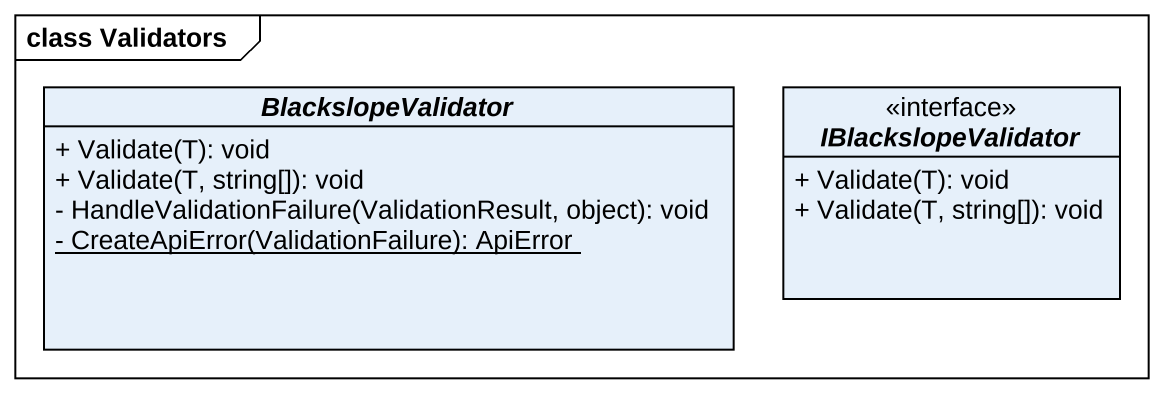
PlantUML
@startuml
mainframe class Validators
hide circle
hide empty members
skinparam classAttributeIconSize 0
abstract class BlackslopeValidator {
  + Validate(T): void
  + Validate(T, string[]): void
  - HandleValidationFailure(ValidationResult, object): void
  {static} - CreateApiError(ValidationFailure): ApiError
}
interface IBlackslopeValidator {
  + Validate(T): void
  + Validate(T, string[]): void
}
@enduml
